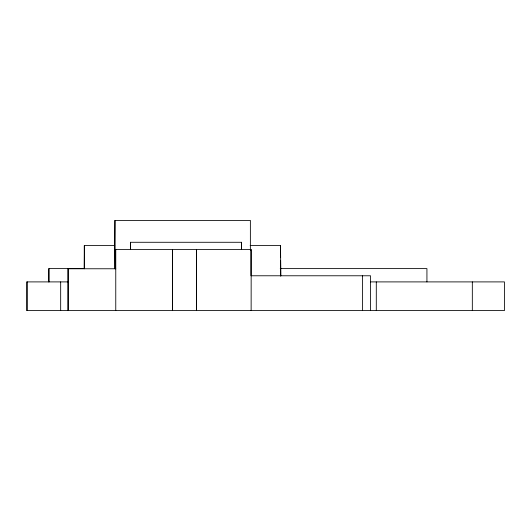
<?xml version="1.0" encoding="UTF-8"?>
<svg xmlns="http://www.w3.org/2000/svg" width="531" height="531" viewBox="0 0 531 531"><rect width="100%" height="100%" fill="white"/><g stroke="black" fill="none" stroke-linecap="round" stroke-linejoin="round"><path stroke-width="0.8" d="M84.144 268.666L84.329 245.501L114.749 245.501L114.955 268.766L114.955 220.411L250.373 220.411L250.373 250.161M114.749 245.501L114.955 220.411M280.487 257.23L280.554 245.501L250.167 245.501M130.5 242.282L130.5 249.477L130.473 242.282L241.479 242.282L241.479 249.477L241.452 242.282M84.369 268.606L48.719 268.606L48.719 281.901M280.242 268.606L426.931 268.606L426.931 281.901M115.765 268.766L67.769 268.766L67.769 310.589M68.121 281.901L26.55 281.901L26.55 310.589L504.45 310.589L504.45 281.901L370.545 281.901M84.329 245.501L84.535 268.766M280.614 257.269L280.554 245.501L280.76 275.775M280.633 260.555L280.746 276.16M472.325 281.901L472.325 310.589M376.293 281.901L376.293 310.589M370.525 310.589L370.525 275.775L250.951 275.775L250.951 249.477M362.441 275.775L362.441 310.589M251.136 310.589L251.183 249.477L115.539 249.477L115.539 268.766M196.583 249.477L196.583 310.589M196.51 249.477L196.51 310.589M172.475 249.477L172.475 310.589M172.396 249.477L172.396 310.589M115.765 249.477L115.765 310.589M68.579 268.766L68.579 310.589M60.673 281.901L60.673 310.589M49.058 268.606L49.058 281.901M27.36 281.901L27.36 310.589"/></g></svg>
